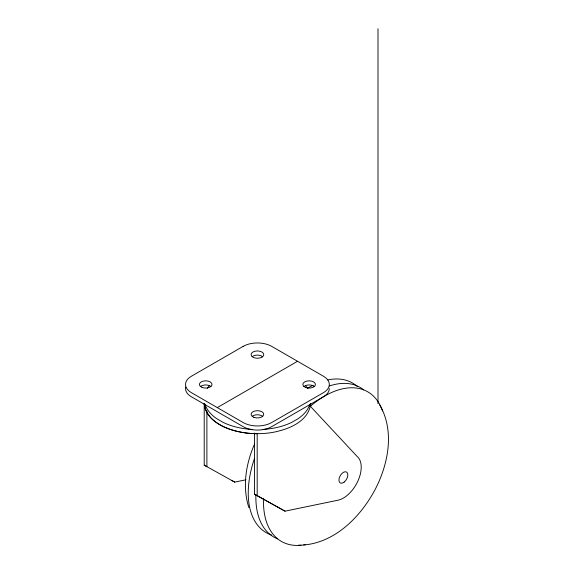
<?xml version="1.0" encoding="UTF-8"?>
<svg xmlns="http://www.w3.org/2000/svg" width="574" height="574" viewBox="0 0 574 574"><rect width="100%" height="100%" fill="white"/><g stroke="black" fill="none" stroke-linecap="round" stroke-linejoin="round"><path stroke-width="0.86" d="M310.541 404.003C308.948 419.207 292.977 427.379 279.696 430.78C269.464 433.722 258.652 434.131 248.09 433.255C230.64 431.16 206.74 423.863 204.251 403.393C204.351 409.011 207.257 414.163 211.103 418.109M254.519 444.097C245.923 463.785 242.128 486.73 248.858 507.552M217.288 407.605L297.533 361.276M204.215 403.988L204.215 465.162L234.694 482.11L246.016 479.764M254.512 433.069L254.512 494.2L285.027 511.169L337.29 500.349A25.22 14.558 -60 0 0 357.997 480.854A25.22 14.558 -60 0 0 357.05 456.359L310.678 406.622L310.678 403.601M298.365 545.214C333.013 545.221 360.694 517.353 375.719 488.395C388.584 463.031 394.69 430.356 379.543 404.62M254.512 494.2L285.027 511.169M232.025 480.567L234.694 482.11M204.215 465.162L206.891 466.705L206.891 410.855M211.34 418.381C223.573 429.732 240.951 433.463 257.188 433.729L257.188 495.742M378.001 28.7L378.001 403.644M303.976 386.481A6.307 3.638 0 0 1 314.308 386.481M309.852 404.261A53.253 30.745 0 0 1 298.164 418.668L291.585 422.45A53.253 30.745 0 0 1 262.397 429.474M252.273 429.467A53.253 30.745 0 0 1 223.128 422.385L216.577 418.589A53.253 30.745 0 0 1 204.968 404.153M207.422 388.304A53.253 30.745 0 0 1 209.496 385.477M305.447 385.577A53.253 30.745 0 0 1 307.499 388.404M310.046 406.492A86.358 49.859 -60 0 1 382.521 410.955M305.346 544.633A86.358 49.859 -60 0 1 303.668 544.927M300.97 545.264A86.358 49.859 -60 0 1 263.559 498.548M277.68 538.886A86.358 49.859 -60 0 1 255.904 494.982M329.275 386.022A86.358 49.859 -60 0 1 363.715 389.875M252.273 416.329A6.307 3.638 0 0 1 256.901 414.801L257.999 414.801A6.307 3.638 0 0 1 262.605 416.351M200.556 386.481A6.307 3.638 0 0 1 210.88 386.481M252.094 356.777A6.307 3.638 0 0 1 262.411 356.483M329.311 388.569A20.176 11.645 0 0 1 323.406 396.806L271.653 426.683A20.176 11.645 0 0 1 243.125 426.64L191.451 396.806A20.176 11.645 0 0 1 185.718 387.048M327.675 379.952A86.358 49.859 -60 0 1 357.43 386.603M271.71 535.076A86.358 49.859 -60 0 1 254.368 458.741M307.894 388.124A86.358 49.859 -60 0 1 313.11 385.233M243.168 346.366L191.451 376.214A20.176 11.645 0 0 0 191.451 392.688L243.125 422.521A20.176 11.645 0 0 0 271.653 422.572L323.406 392.688A20.176 11.645 0 0 0 323.406 376.214L271.696 346.366A20.176 11.645 0 0 0 243.168 346.366M262.103 357.042L261.292 357.473A6.307 3.638 0 0 1 253.191 357.293L252.445 356.827A6.307 3.638 0 0 1 253.285 351.855A6.307 3.638 0 0 1 261.931 352.049A6.307 3.638 0 0 1 262.103 357.042M305.526 387.436A6.307 3.638 0 0 0 315.42 384.774A6.307 3.638 0 0 0 306.473 381.158A6.307 3.638 0 0 0 305.526 387.436M253.801 417.284A6.307 3.638 0 0 0 263.71 414.636A6.307 3.638 0 0 0 254.784 411.006A6.307 3.638 0 0 0 253.801 417.284M202.105 387.436A6.307 3.638 0 0 0 212 384.774A6.307 3.638 0 0 0 203.053 381.158A6.307 3.638 0 0 0 202.105 387.436M344.163 482.103A6.307 3.638 -60 0 0 346.804 472.201A6.307 3.638 -60 0 0 339.198 478.135A6.307 3.638 -60 0 0 344.163 482.103"/></g></svg>
